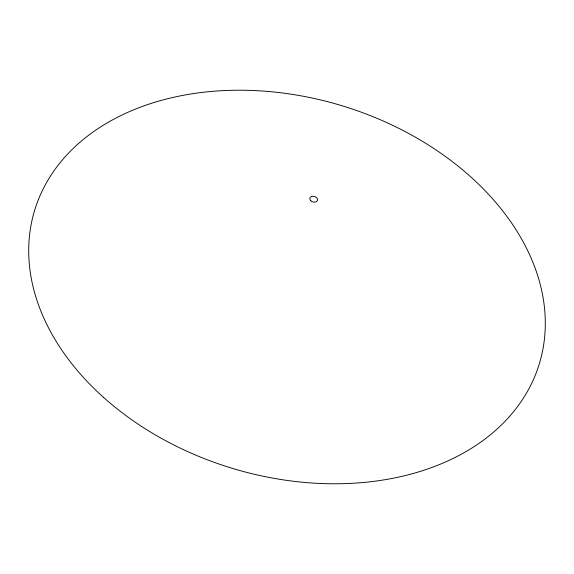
<?xml version="1.0" encoding="UTF-8"?>
<svg xmlns="http://www.w3.org/2000/svg" width="574" height="574" viewBox="0 0 574 574"><rect width="100%" height="100%" fill="white"/><g stroke="black" fill="none" stroke-linecap="round" stroke-linejoin="round"><path stroke-width="0.86" d="M310.929 200.843A3.953 2.841 16.9 0 0 317.415 200.477A3.953 2.841 16.9 0 0 312.694 196.243A3.953 2.841 16.9 0 0 310.929 200.843M103.693 397.517A263.753 189.413 16.9 0 0 536.252 372.748A263.753 189.413 16.9 0 0 221.055 90.735A263.753 189.413 16.9 0 0 103.693 397.517"/></g></svg>
